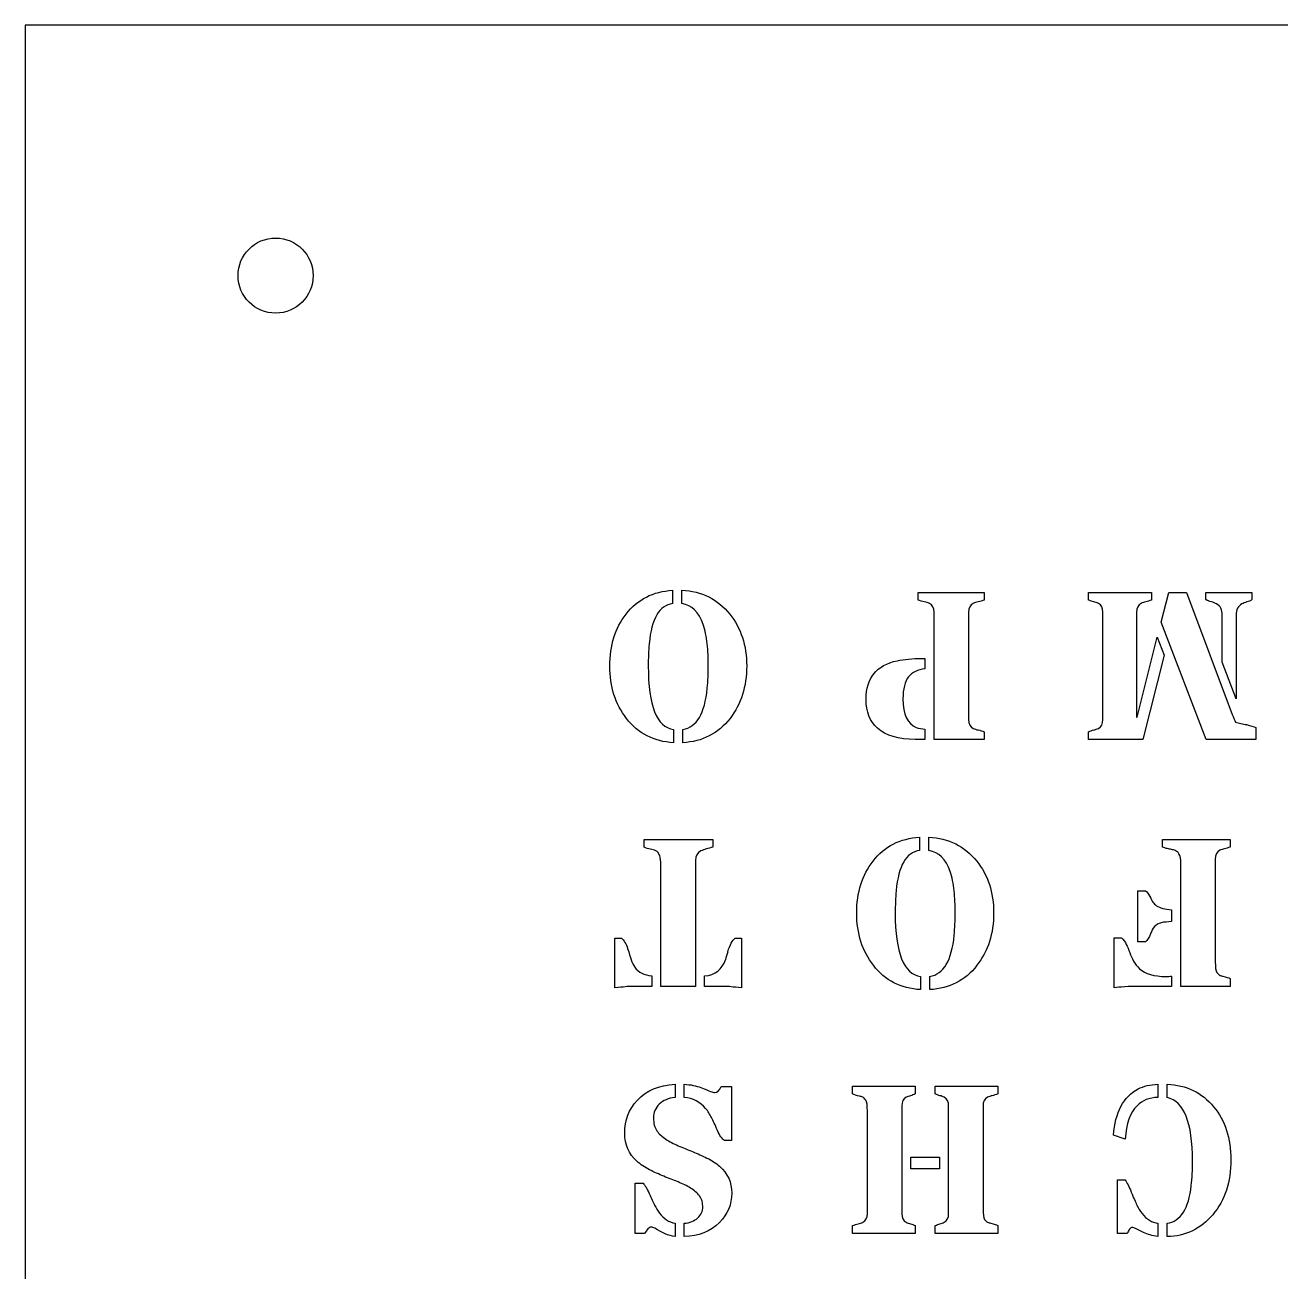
# Model space of a CAD drawing. Header units: millimetres. Extents: x -177 to 23, y -29 to 171.
# Drawn here: x -177 to -126.8, y 120.8 to 170.5 of the extents above; entities that cross this region are included whole.
import ezdxf

# ---------------------------------------------------------------- set-up
doc = ezdxf.new("R2010")
doc.units = ezdxf.units.MM
doc.layers.get('0').update_dxf_attribs({"linetype": 'CONTINUOUS'})

msp = doc.modelspace()

# ---------------------------------------------------------------- linework, layer by layer
for p, q in [((-151.125, 147.983), (-151.125, 147.454)), ((-150.757, 147.454), (-150.757, 147.983)), ((-141.325, 147.594), (-141.325, 147.9)), ((-141.325, 147.9), (-138.68, 147.9)), ((-138.68, 147.9), (-138.68, 147.594)), ((-134.525, 147.594), (-134.525, 147.9)), ((-134.525, 147.9), (-132.009, 147.9)), ((-132.009, 147.9), (-132.009, 147.594)), ((-131.616, 146.714), (-131.318, 147.9)), ((-131.318, 147.9), (-130.608, 147.9)), ((-130.608, 147.9), (-128.781, 143.024)), ((-129.831, 147.611), (-129.831, 147.9)), ((-129.831, 147.9), (-127.996, 147.9)), ((-127.996, 147.9), (-127.996, 147.611)), ((-140.68, 142.028), (-140.68, 147.115)), ((-139.309, 147.115), (-139.309, 142.821)), ((-133.942, 142.821), (-133.942, 147.115)), ((-132.599, 147.115), (-132.599, 142.917)), ((-129.178, 145.119), (-129.178, 146.987)), ((-128.624, 146.987), (-128.624, 143.644)), ((-129.827, 142.028), (-131.616, 146.714)), ((-132.579, 142.917), (-131.781, 146.119)), ((-131.781, 146.119), (-131.5, 145.392)), ((-141.185, 145.26), (-141.048, 145.26)), ((-141.048, 145.26), (-141.048, 144.846)), ((-131.5, 145.392), (-132.343, 142.028)), ((-128.624, 143.644), (-129.178, 145.119)), ((-132.599, 142.917), (-132.579, 142.917)), ((-151.084, 142.429), (-151.084, 141.9)), ((-150.716, 141.9), (-150.716, 142.429)), ((-141.048, 142.437), (-141.048, 142.028)), ((-127.835, 142.503), (-127.835, 142.028)), ((-141.048, 142.028), (-141.441, 142.028)), ((-138.68, 142.028), (-140.68, 142.028)), ((-138.68, 142.338), (-138.68, 142.028)), ((-134.525, 142.028), (-134.525, 142.338)), ((-132.343, 142.028), (-134.525, 142.028)), ((-127.835, 142.028), (-129.827, 142.028)), ((-152.266, 137.734), (-152.266, 138.04)), ((-152.266, 138.04), (-149.522, 138.04)), ((-149.522, 138.04), (-149.522, 137.734)), ((-141.265, 138.123), (-141.265, 137.594)), ((-140.897, 137.594), (-140.897, 138.123)), ((-131.566, 137.734), (-131.566, 138.04)), ((-131.566, 138.04), (-128.868, 138.04)), ((-128.868, 138.04), (-128.868, 137.734)), ((-151.588, 132.168), (-151.588, 137.015)), ((-150.212, 137.201), (-150.212, 132.168)), ((-130.831, 132.168), (-130.831, 137.032)), ((-129.459, 137.255), (-129.459, 133.147)), ((-132.55, 133.945), (-132.55, 135.99)), ((-132.55, 135.99), (-132.244, 135.99)), ((-131.199, 135.23), (-131.199, 134.755)), ((-131.199, 134.755), (-131.418, 134.738)), ((-153.427, 132.106), (-153.427, 134.098)), ((-153.427, 134.098), (-153.171, 134.098)), ((-148.629, 134.098), (-148.373, 134.098)), ((-148.373, 134.098), (-148.373, 132.106)), ((-133.492, 132.106), (-133.492, 134.106)), ((-133.492, 134.106), (-133.203, 134.106)), ((-132.244, 133.945), (-132.55, 133.945)), ((-151.956, 132.585), (-151.956, 132.168)), ((-149.844, 132.168), (-149.844, 132.585)), ((-141.224, 132.569), (-141.224, 132.04)), ((-140.856, 132.04), (-140.856, 132.569)), ((-131.199, 132.577), (-131.199, 132.168)), ((-128.868, 132.478), (-128.868, 132.168)), ((-151.956, 132.168), (-152.836, 132.168)), ((-150.212, 132.168), (-151.588, 132.168)), ((-148.964, 132.168), (-149.844, 132.168)), ((-131.199, 132.168), (-132.467, 132.168)), ((-128.868, 132.168), (-130.831, 132.168)), ((-151.028, 128.263), (-151.028, 127.734)), ((-150.66, 127.734), (-150.66, 128.263)), ((-149.189, 128.176), (-148.772, 128.176)), ((-148.772, 128.176), (-148.772, 126.015)), ((-143.937, 127.874), (-143.937, 128.18)), ((-143.937, 128.18), (-141.441, 128.18)), ((-141.441, 128.18), (-141.441, 127.874)), ((-140.639, 127.874), (-140.639, 128.18)), ((-140.639, 128.18), (-138.143, 128.18)), ((-138.143, 128.18), (-138.143, 127.874)), ((-131.746, 128.263), (-131.746, 127.734)), ((-131.378, 127.734), (-131.378, 128.263)), ((-141.974, 127.395), (-141.974, 123.101)), ((-140.102, 123.101), (-140.102, 127.395)), ((-138.73, 127.395), (-138.73, 123.304)), ((-143.346, 123.101), (-143.346, 127.188)), ((-148.772, 126.015), (-149.049, 126.015)), ((-133.052, 126.064), (-133.527, 126.225)), ((-133.366, 122.308), (-133.366, 124.44)), ((-133.366, 124.44), (-133.052, 124.44)), ((-152.619, 122.308), (-152.619, 124.312)), ((-152.619, 124.312), (-152.305, 124.312)), ((-151.028, 122.709), (-151.028, 122.18)), ((-150.66, 122.18), (-150.66, 122.709)), ((-143.937, 122.308), (-143.937, 122.618)), ((-141.441, 122.618), (-141.441, 122.308)), ((-140.639, 122.308), (-140.639, 122.618)), ((-138.143, 122.618), (-138.143, 122.308)), ((-131.746, 122.709), (-131.746, 122.18)), ((-131.378, 122.18), (-131.378, 122.709)), ((-152.247, 122.308), (-152.619, 122.308)), ((-141.441, 122.308), (-143.937, 122.308)), ((-138.143, 122.308), (-140.639, 122.308)), ((-132.973, 122.308), (-133.366, 122.308))]:
    msp.add_line(p, q)
for points in [[(23.024, -29.451), (23.024, 170.549), (-176.976, 170.549), (-176.976, -29.451)], [(-141.606, 125.354), (-140.47, 125.354), (-140.47, 124.887), (-141.606, 124.887)]]:
    msp.add_lwpolyline(points, close=True)
msp.add_circle((-166.976, 160.549), 1.5)
for centre, radius, start, end in [((-129.403, 133.217), 2.842, 154.6751, 158.2203), ((-126.611, 126.512), 23.392, 162.4843, 163.3103)]:
    msp.add_arc(centre, radius, start, end)
for points in [[(-152.981, 147.032), (-152.521, 147.625), (-151.902, 147.941), (-151.125, 147.983)], [(-150.757, 147.983), (-149.961, 147.947), (-149.324, 147.63), (-148.844, 147.032)], [(-151.125, 147.454), (-151.657, 147.382), (-151.968, 146.848), (-152.059, 145.85)], [(-149.902, 146.619), (-150.076, 147.115), (-150.361, 147.393), (-150.757, 147.454)], [(-140.68, 147.115), (-140.68, 147.286), (-140.744, 147.401), (-140.871, 147.462)], [(-139.119, 147.462), (-139.245, 147.401), (-139.309, 147.286), (-139.309, 147.115)], [(-132.413, 147.462), (-132.537, 147.401), (-132.599, 147.286), (-132.599, 147.115)], [(-129.178, 146.987), (-129.178, 147.21), (-129.254, 147.36), (-129.405, 147.437)], [(-128.397, 147.437), (-128.548, 147.36), (-128.624, 147.21), (-128.624, 146.987)], [(-152.059, 145.85), (-152.084, 145.564), (-152.096, 145.268), (-152.096, 144.962)], [(-152.096, 144.962), (-152.096, 143.37), (-151.759, 142.525), (-151.084, 142.429)], [(-142.152, 145.173), (-141.873, 145.231), (-141.551, 145.26), (-141.185, 145.26)], [(-141.048, 144.846), (-141.343, 144.813), (-141.561, 144.709), (-141.701, 144.532)], [(-150.716, 142.429), (-150.162, 142.517), (-149.837, 143.065), (-149.741, 144.074)], [(-128.781, 143.024), (-128.734, 142.908), (-128.692, 142.806), (-128.653, 142.718)], [(-151.084, 141.9), (-151.872, 141.941), (-152.5, 142.265), (-152.968, 142.871)], [(-148.832, 142.871), (-149.306, 142.262), (-149.934, 141.939), (-150.716, 141.9)], [(-141.441, 142.028), (-142.107, 142.028), (-142.609, 142.178), (-142.945, 142.479)], [(-141.395, 142.512), (-141.288, 142.47), (-141.172, 142.445), (-141.048, 142.437)], [(-139.309, 142.821), (-139.309, 142.648), (-139.245, 142.531), (-139.119, 142.47)], [(-128.207, 142.619), (-128.047, 142.578), (-127.923, 142.539), (-127.835, 142.503)], [(-143.121, 137.172), (-142.661, 137.765), (-142.042, 138.081), (-141.265, 138.123)], [(-140.897, 138.123), (-140.101, 138.087), (-139.464, 137.77), (-138.984, 137.172)], [(-151.588, 137.015), (-151.588, 137.324), (-151.657, 137.514), (-151.795, 137.585)], [(-150.001, 137.577), (-150.142, 137.5), (-150.212, 137.375), (-150.212, 137.201)], [(-141.265, 137.594), (-141.797, 137.522), (-142.108, 136.988), (-142.199, 135.99)], [(-140.042, 136.759), (-140.216, 137.255), (-140.501, 137.533), (-140.897, 137.594)], [(-129.273, 137.602), (-129.397, 137.541), (-129.459, 137.426), (-129.459, 137.255)], [(-142.199, 135.99), (-142.224, 135.704), (-142.236, 135.408), (-142.236, 135.102)], [(-131.802, 135.391), (-131.67, 135.298), (-131.469, 135.244), (-131.199, 135.23)], [(-142.236, 135.102), (-142.236, 133.51), (-141.899, 132.665), (-141.224, 132.569)], [(-131.418, 134.738), (-131.701, 134.719), (-131.886, 134.617), (-131.971, 134.433)], [(-148.919, 133.552), (-148.833, 133.828), (-148.737, 134.01), (-148.629, 134.098)], [(-140.856, 132.569), (-140.302, 132.657), (-139.977, 133.205), (-139.881, 134.214)], [(-132.042, 134.271), (-132.105, 134.123), (-132.172, 134.014), (-132.244, 133.945)], [(-152.629, 132.933), (-152.489, 132.731), (-152.264, 132.616), (-151.956, 132.585)], [(-149.844, 132.585), (-149.417, 132.627), (-149.142, 132.842), (-149.018, 133.23)], [(-141.224, 132.04), (-142.012, 132.081), (-142.64, 132.405), (-143.108, 133.011)], [(-138.972, 133.011), (-139.446, 132.402), (-140.074, 132.079), (-140.856, 132.04)], [(-129.149, 132.573), (-129.022, 132.548), (-128.929, 132.517), (-128.868, 132.478)], [(-152.836, 132.168), (-152.875, 132.168), (-153.071, 132.147), (-153.427, 132.106)], [(-148.373, 132.106), (-148.729, 132.147), (-148.925, 132.168), (-148.964, 132.168)], [(-132.467, 132.168), (-132.936, 132.168), (-133.277, 132.147), (-133.492, 132.106)], [(-152.54, 127.618), (-152.174, 128.017), (-151.67, 128.232), (-151.028, 128.263)], [(-149.445, 127.928), (-149.344, 127.928), (-149.258, 128.011), (-149.189, 128.176)], [(-143.656, 127.783), (-143.782, 127.808), (-143.876, 127.838), (-143.937, 127.874)], [(-133.527, 126.225), (-133.45, 127.146), (-133.121, 127.761), (-132.54, 128.073)], [(-132.54, 128.073), (-132.322, 128.188), (-132.057, 128.252), (-131.746, 128.263)], [(-131.378, 128.263), (-130.613, 128.23), (-129.994, 127.931), (-129.523, 127.366)], [(-149.805, 127.296), (-150.023, 127.555), (-150.308, 127.701), (-150.66, 127.734)], [(-141.796, 127.742), (-141.915, 127.681), (-141.974, 127.566), (-141.974, 127.395)], [(-140.102, 127.395), (-140.102, 127.563), (-140.161, 127.679), (-140.28, 127.742)], [(-132.581, 127.403), (-132.854, 127.133), (-133.011, 126.687), (-133.052, 126.064)], [(-131.746, 127.734), (-132.09, 127.728), (-132.369, 127.618), (-132.581, 127.403)], [(-130.366, 125.192), (-130.366, 126.738), (-130.703, 127.585), (-131.378, 127.734)], [(-130.416, 124.221), (-130.382, 124.513), (-130.366, 124.837), (-130.366, 125.192)], [(-131.378, 122.709), (-130.836, 122.794), (-130.515, 123.298), (-130.416, 124.221)], [(-151.644, 123.114), (-151.476, 122.893), (-151.271, 122.759), (-151.028, 122.709)], [(-143.528, 122.75), (-143.406, 122.811), (-143.346, 122.928), (-143.346, 123.101)], [(-141.974, 123.101), (-141.974, 122.928), (-141.915, 122.811), (-141.796, 122.75)], [(-140.28, 122.75), (-140.161, 122.814), (-140.102, 122.931), (-140.102, 123.101)], [(-132.382, 123.097), (-132.203, 122.869), (-131.991, 122.739), (-131.746, 122.709)], [(-151.028, 122.18), (-151.287, 122.221), (-151.557, 122.332), (-151.838, 122.511)], [(-149.251, 122.746), (-149.615, 122.374), (-150.085, 122.186), (-150.66, 122.18)], [(-138.424, 122.717), (-138.287, 122.684), (-138.193, 122.651), (-138.143, 122.618)]]:
    msp.add_open_spline(points, degree=3)
for points, knots in [([(-140.871, 147.462), (-140.928, 147.49), (-140.997, 147.511), (-141.154, 147.541), (-141.237, 147.564), (-141.325, 147.594)], [1, 1, 1, 1, 2, 2, 3, 3, 3, 3]), ([(-138.68, 147.594), (-138.763, 147.564), (-138.842, 147.541), (-138.994, 147.511), (-139.061, 147.49), (-139.119, 147.462)], [0, 0, 0, 0, 1, 1, 2, 2, 2, 2]), ([(-133.942, 147.115), (-133.942, 147.286), (-134.003, 147.401), (-134.124, 147.462), (-134.179, 147.49), (-134.241, 147.511), (-134.31, 147.526), (-134.379, 147.541), (-134.451, 147.564), (-134.525, 147.594)], [0, 0, 0, 0, 1, 1, 1, 2, 2, 2, 3, 3, 3, 3]), ([(-132.009, 147.594), (-132.083, 147.564), (-132.155, 147.541), (-132.296, 147.511), (-132.358, 147.49), (-132.413, 147.462)], [0, 0, 0, 0, 1, 1, 2, 2, 2, 2]), ([(-129.405, 147.437), (-129.469, 147.473), (-129.538, 147.501), (-129.614, 147.52), (-129.69, 147.539), (-129.762, 147.569), (-129.831, 147.611)], [0, 0, 0, 0, 1, 1, 1, 2, 2, 2, 2]), ([(-127.996, 147.611), (-128.054, 147.569), (-128.119, 147.538), (-128.265, 147.497), (-128.334, 147.47), (-128.397, 147.437)], [0, 0, 0, 0, 1, 1, 2, 2, 2, 2]), ([(-152.968, 142.871), (-153.412, 143.444), (-153.633, 144.141), (-153.633, 144.962), (-153.633, 145.78), (-153.416, 146.47), (-152.981, 147.032)], [1, 1, 1, 1, 2, 2, 2, 3, 3, 3, 3]), ([(-148.844, 147.032), (-148.392, 146.476), (-148.167, 145.786), (-148.167, 144.138), (-148.388, 143.441), (-148.832, 142.871)], [1, 1, 1, 1, 2, 2, 3, 3, 3, 3]), ([(-149.741, 144.074), (-149.713, 144.363), (-149.7, 144.66), (-149.7, 145.268), (-149.714, 145.563), (-149.772, 146.133), (-149.825, 146.39), (-149.902, 146.619)], [1, 1, 1, 1, 2, 2, 3, 3, 4, 4, 4, 4]), ([(-142.945, 142.479), (-143.248, 142.748), (-143.4, 143.134), (-143.4, 143.636), (-143.4, 144.481), (-142.984, 144.994), (-142.152, 145.173)], [1, 1, 1, 1, 2, 2, 2, 3, 3, 3, 3]), ([(-141.701, 144.532), (-141.853, 144.342), (-141.928, 144.049), (-141.928, 143.652), (-141.928, 143.029), (-141.751, 142.649), (-141.395, 142.512)], [1, 1, 1, 1, 2, 2, 2, 3, 3, 3, 3]), ([(-139.119, 142.47), (-139.061, 142.443), (-138.994, 142.421), (-138.842, 142.391), (-138.763, 142.368), (-138.68, 142.338)], [1, 1, 1, 1, 2, 2, 3, 3, 3, 3]), ([(-134.525, 142.338), (-134.451, 142.368), (-134.379, 142.391), (-134.31, 142.406), (-134.241, 142.421), (-134.179, 142.443), (-134.124, 142.47), (-134.003, 142.531), (-133.942, 142.648), (-133.942, 142.821)], [0, 0, 0, 0, 1, 1, 1, 2, 2, 2, 3, 3, 3, 3]), ([(-128.653, 142.718), (-128.582, 142.702), (-128.508, 142.685), (-128.432, 142.669), (-128.356, 142.652), (-128.281, 142.636), (-128.207, 142.619)], [0, 0, 0, 0, 1, 1, 1, 2, 2, 2, 2]), ([(-151.795, 137.585), (-151.858, 137.616), (-151.93, 137.636), (-152.012, 137.647), (-152.093, 137.658), (-152.178, 137.687), (-152.266, 137.734)], [0, 0, 0, 0, 1, 1, 1, 2, 2, 2, 2]), ([(-149.522, 137.734), (-149.61, 137.704), (-149.695, 137.678), (-149.778, 137.658), (-149.861, 137.637), (-149.935, 137.61), (-150.001, 137.577)], [0, 0, 0, 0, 1, 1, 1, 2, 2, 2, 2]), ([(-130.831, 137.032), (-130.831, 137.255), (-130.856, 137.4), (-130.907, 137.466), (-130.958, 137.532), (-131.006, 137.574), (-131.052, 137.592), (-131.097, 137.61), (-131.147, 137.624), (-131.201, 137.635), (-131.254, 137.646), (-131.312, 137.658), (-131.374, 137.67), (-131.436, 137.683), (-131.5, 137.704), (-131.566, 137.734)], [0, 0, 0, 0, 1, 1, 1, 2, 2, 2, 3, 3, 3, 4, 4, 4, 5, 5, 5, 5]), ([(-128.868, 137.734), (-128.942, 137.704), (-129.015, 137.681), (-129.155, 137.651), (-129.218, 137.63), (-129.273, 137.602)], [0, 0, 0, 0, 1, 1, 2, 2, 2, 2]), ([(-143.108, 133.011), (-143.552, 133.584), (-143.773, 134.281), (-143.773, 135.102), (-143.773, 135.92), (-143.556, 136.61), (-143.121, 137.172)], [1, 1, 1, 1, 2, 2, 2, 3, 3, 3, 3]), ([(-138.984, 137.172), (-138.532, 136.616), (-138.307, 135.926), (-138.307, 134.278), (-138.528, 133.581), (-138.972, 133.011)], [1, 1, 1, 1, 2, 2, 3, 3, 3, 3]), ([(-139.881, 134.214), (-139.853, 134.503), (-139.84, 134.8), (-139.84, 135.408), (-139.854, 135.703), (-139.912, 136.273), (-139.965, 136.53), (-140.042, 136.759)], [1, 1, 1, 1, 2, 2, 3, 3, 4, 4, 4, 4]), ([(-132.244, 135.99), (-132.175, 135.933), (-132.117, 135.854), (-132.068, 135.755), (-132.02, 135.656), (-131.979, 135.581), (-131.944, 135.53), (-131.91, 135.479), (-131.863, 135.433), (-131.802, 135.391)], [0, 0, 0, 0, 1, 1, 1, 2, 2, 2, 3, 3, 3, 3]), ([(-153.171, 134.098), (-153.063, 134.01), (-152.98, 133.871), (-152.861, 133.49), (-152.814, 133.341), (-152.742, 133.123), (-152.693, 133.023), (-152.629, 132.933)], [0, 0, 0, 0, 1, 1, 2, 2, 3, 3, 3, 3]), ([(-133.203, 134.106), (-133.12, 134.037), (-133.055, 133.951), (-133.009, 133.848), (-132.962, 133.745), (-132.916, 133.636), (-132.872, 133.521), (-132.828, 133.407), (-132.778, 133.293), (-132.721, 133.18), (-132.665, 133.068), (-132.584, 132.966), (-132.48, 132.875)], [0, 0, 0, 0, 1, 1, 1, 2, 2, 2, 3, 3, 3, 4, 4, 4, 4]), ([(-132.48, 132.875), (-132.251, 132.668), (-131.905, 132.565), (-131.442, 132.565), (-131.354, 132.565), (-131.273, 132.569), (-131.199, 132.577)], [0, 0, 0, 0, 1, 1, 1, 2, 2, 2, 2]), ([(-129.459, 133.147), (-129.459, 132.93), (-129.437, 132.79), (-129.349, 132.666), (-129.308, 132.627), (-129.234, 132.594), (-129.193, 132.581), (-129.149, 132.573)], [0, 0, 0, 0, 1, 1, 2, 2, 3, 3, 3, 3]), ([(-150.66, 128.263), (-150.404, 128.246), (-150.182, 128.201), (-149.995, 128.128), (-149.808, 128.055), (-149.68, 128.004), (-149.611, 127.973), (-149.542, 127.943), (-149.487, 127.928), (-149.445, 127.928)], [0, 0, 0, 0, 1, 1, 1, 2, 2, 2, 3, 3, 3, 3]), ([(-141.441, 127.874), (-141.499, 127.844), (-141.559, 127.82), (-141.623, 127.804), (-141.686, 127.787), (-141.744, 127.767), (-141.796, 127.742)], [0, 0, 0, 0, 1, 1, 1, 2, 2, 2, 2]), ([(-140.28, 127.742), (-140.332, 127.77), (-140.39, 127.791), (-140.517, 127.821), (-140.579, 127.844), (-140.639, 127.874)], [1, 1, 1, 1, 2, 2, 3, 3, 3, 3]), ([(-138.143, 127.874), (-138.218, 127.844), (-138.29, 127.821), (-138.36, 127.806), (-138.43, 127.791), (-138.493, 127.77), (-138.548, 127.742), (-138.669, 127.681), (-138.73, 127.566), (-138.73, 127.395)], [0, 0, 0, 0, 1, 1, 1, 2, 2, 2, 3, 3, 3, 3]), ([(-152.549, 125.188), (-152.874, 125.483), (-153.036, 125.854), (-153.036, 126.3), (-153.036, 126.823), (-152.871, 127.263), (-152.54, 127.618)], [8, 8, 8, 8, 9, 9, 9, 10, 10, 10, 10]), ([(-151.028, 127.734), (-151.295, 127.703), (-151.505, 127.615), (-151.811, 127.32), (-151.888, 127.137), (-151.888, 126.702), (-151.843, 126.53), (-151.664, 126.276), (-151.546, 126.165), (-151.254, 125.972), (-151.087, 125.885), (-150.713, 125.731), (-150.521, 125.652), (-150.13, 125.493), (-149.939, 125.407), (-149.564, 125.222), (-149.397, 125.113), (-149.251, 124.986)], [0, 0, 0, 0, 1, 1, 2, 2, 3, 3, 4, 4, 5, 5, 6, 6, 7, 7, 8, 8, 8, 8]), ([(-143.346, 127.188), (-143.346, 127.417), (-143.368, 127.563), (-143.456, 127.69), (-143.497, 127.73), (-143.571, 127.763), (-143.612, 127.775), (-143.656, 127.783)], [0, 0, 0, 0, 1, 1, 2, 2, 3, 3, 3, 3]), ([(-129.523, 127.366), (-129.063, 126.809), (-128.833, 126.104), (-128.833, 125.25), (-128.833, 124.366), (-129.074, 123.633), (-129.556, 123.052)], [1, 1, 1, 1, 2, 2, 2, 3, 3, 3, 3]), ([(-149.049, 126.015), (-149.151, 126.078), (-149.246, 126.214), (-149.425, 126.63), (-149.503, 126.799), (-149.632, 127.061), (-149.711, 127.183), (-149.805, 127.296)], [0, 0, 0, 0, 1, 1, 2, 2, 3, 3, 3, 3]), ([(-150.66, 122.709), (-150.437, 122.731), (-150.257, 122.803), (-149.985, 123.045), (-149.917, 123.194), (-149.917, 123.546), (-149.961, 123.692), (-150.14, 123.924), (-150.258, 124.026), (-150.55, 124.205), (-150.717, 124.287), (-151.091, 124.433), (-151.282, 124.509), (-151.671, 124.666), (-151.861, 124.752), (-152.236, 124.942), (-152.403, 125.056), (-152.549, 125.188)], [0, 0, 0, 0, 1, 1, 2, 2, 3, 3, 4, 4, 5, 5, 6, 6, 7, 7, 8, 8, 8, 8]), ([(-149.251, 124.986), (-148.926, 124.705), (-148.764, 124.348), (-148.764, 123.916), (-148.764, 123.472), (-148.926, 123.082), (-149.251, 122.746)], [8, 8, 8, 8, 9, 9, 9, 10, 10, 10, 10]), ([(-133.052, 124.44), (-132.983, 124.344), (-132.903, 124.183), (-132.812, 123.959), (-132.721, 123.734), (-132.646, 123.56), (-132.587, 123.436), (-132.528, 123.312), (-132.46, 123.199), (-132.382, 123.097)], [0, 0, 0, 0, 1, 1, 1, 2, 2, 2, 3, 3, 3, 3]), ([(-152.305, 124.312), (-152.228, 124.23), (-152.145, 124.091), (-151.969, 123.703), (-151.897, 123.548), (-151.784, 123.32), (-151.718, 123.213), (-151.644, 123.114)], [0, 0, 0, 0, 1, 1, 2, 2, 3, 3, 3, 3]), ([(-138.73, 123.304), (-138.73, 123.075), (-138.709, 122.93), (-138.666, 122.868), (-138.623, 122.806), (-138.583, 122.767), (-138.546, 122.752), (-138.509, 122.737), (-138.468, 122.725), (-138.424, 122.717)], [0, 0, 0, 0, 1, 1, 1, 2, 2, 2, 3, 3, 3, 3]), ([(-129.556, 123.052), (-129.785, 122.779), (-130.055, 122.566), (-130.677, 122.257), (-131.015, 122.18), (-131.378, 122.18)], [3, 3, 3, 3, 4, 4, 5, 5, 5, 5]), ([(-151.838, 122.511), (-151.888, 122.544), (-151.935, 122.56), (-151.981, 122.56), (-152.026, 122.56), (-152.069, 122.535), (-152.111, 122.484), (-152.152, 122.433), (-152.198, 122.374), (-152.247, 122.308)], [0, 0, 0, 0, 1, 1, 1, 2, 2, 2, 3, 3, 3, 3]), ([(-143.937, 122.618), (-143.862, 122.648), (-143.79, 122.671), (-143.72, 122.686), (-143.65, 122.701), (-143.585, 122.723), (-143.528, 122.75)], [0, 0, 0, 0, 1, 1, 1, 2, 2, 2, 2]), ([(-141.796, 122.75), (-141.744, 122.725), (-141.686, 122.705), (-141.623, 122.688), (-141.559, 122.672), (-141.499, 122.648), (-141.441, 122.618)], [0, 0, 0, 0, 1, 1, 1, 2, 2, 2, 2]), ([(-140.639, 122.618), (-140.579, 122.648), (-140.517, 122.671), (-140.39, 122.701), (-140.332, 122.723), (-140.28, 122.75)], [0, 0, 0, 0, 1, 1, 2, 2, 2, 2]), ([(-131.746, 122.18), (-131.972, 122.213), (-132.163, 122.267), (-132.318, 122.341), (-132.474, 122.416), (-132.58, 122.468), (-132.637, 122.498), (-132.693, 122.528), (-132.741, 122.544), (-132.779, 122.544), (-132.818, 122.544), (-132.851, 122.522), (-132.88, 122.478), (-132.909, 122.433), (-132.94, 122.377), (-132.973, 122.308)], [0, 0, 0, 0, 1, 1, 1, 2, 2, 2, 3, 3, 3, 4, 4, 4, 5, 5, 5, 5])]:
    msp.add_open_spline(points, degree=3, knots=knots)

doc.saveas('drawing.dxf')
